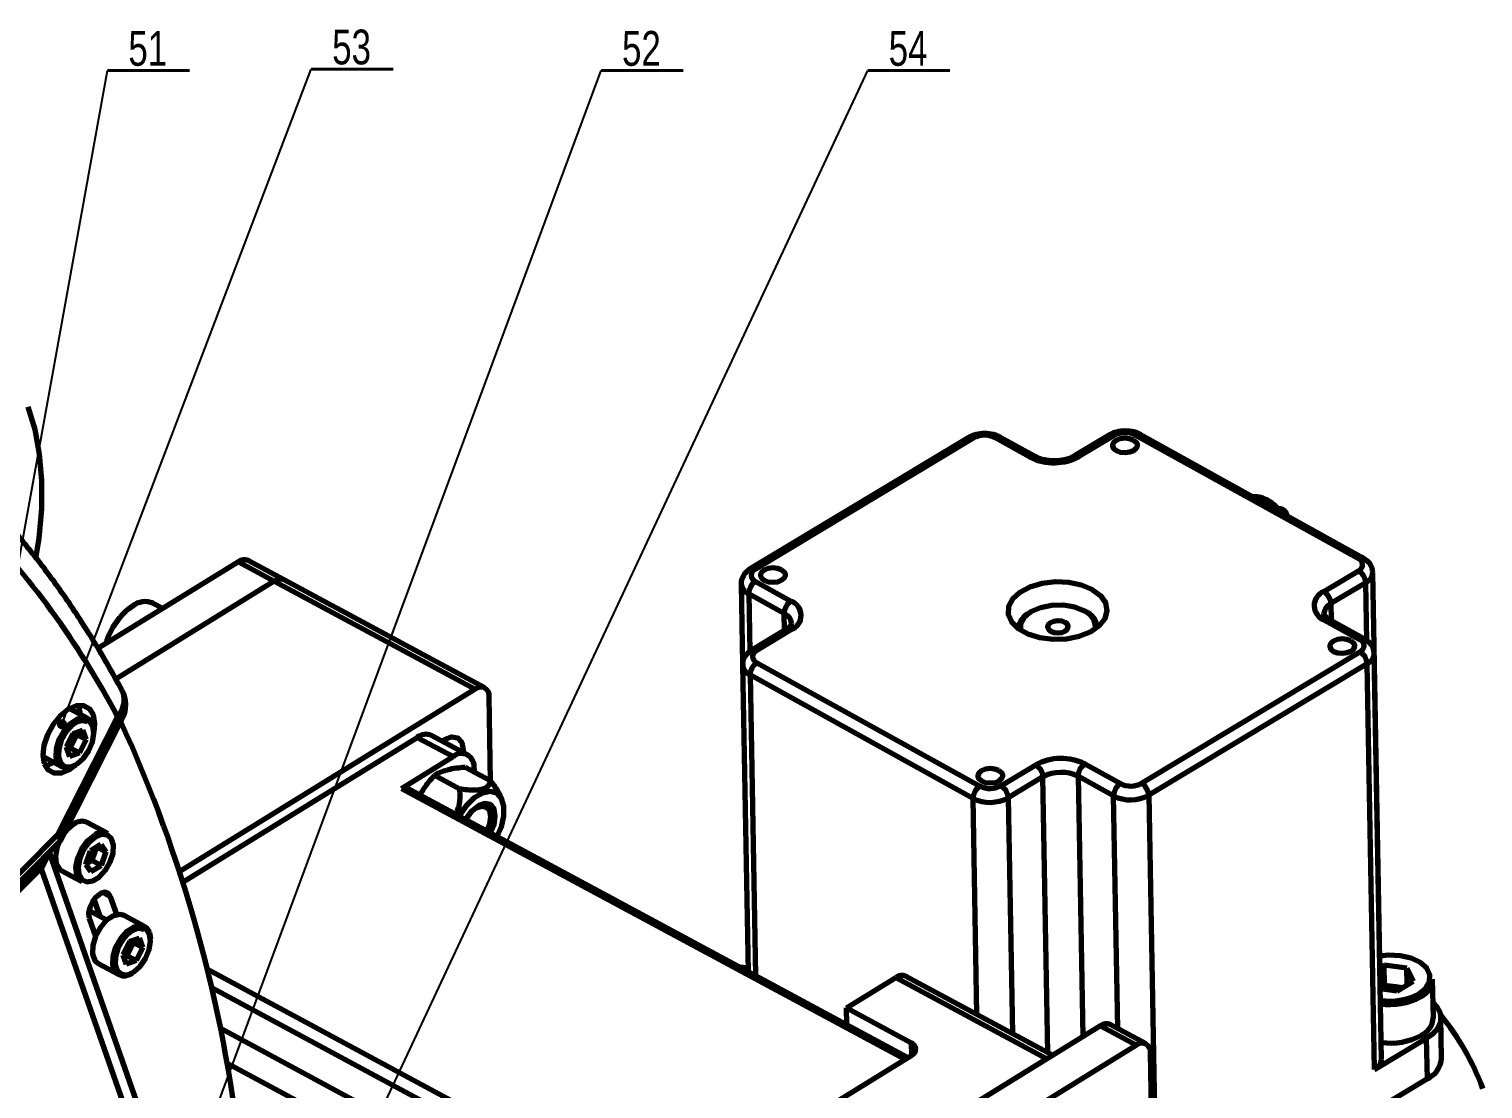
# Model space of a CAD drawing. Header units: millimetres. Extents: x -419 to 9215, y 1224 to 3301.
# Drawn here: x 356.9 to 503.1, y 2726.8 to 2833.4 of the extents above; entities that cross this region are included whole.
import ezdxf

# ---------------------------------------------------------------- set-up
doc = ezdxf.new("R2010")
doc.units = ezdxf.units.MM
for name, color, linetype, lineweight in [('Chu', 241, 'Continuous', 35), ('KHUNG_TEN', 7, 'Continuous', 35), ('Net 0.35', 20, 'Continuous', 35), ('Net 0.7', 7, 'Continuous', 70)]:
    doc.layers.add(name, color=color, linetype=linetype, lineweight=lineweight)
doc.styles.add('SLDTEXTSTYLE11', font='TXT', dxfattribs={"width": 0.75})
doc.styles.get("Standard").update_dxf_attribs({"font": 'arial.ttf'})
doc.dimstyles.new('SLDDIMSTYLE0', dxfattribs={"dimtxt": 0.18, "dimasz": 3.302, "dimexe": 0, "dimexo": 0.0625, "dimgap": 0, "dimtad": 0, "dimtih": 1, "dimtoh": 1, "dimdec": 0, "dimrnd": 1e-09, "dimzin": 0, "dimdsep": 46, "dimtxsty": 'Standard', "dimsah": 1, "dimcen": 0.09, "dimadec": 0, "dimazin": 0, "dimtfac": 3.302, "dimtdec": 0, "dimtofl": 0, "dimtmove": 0, "dimatfit": 3, "dimfxl": 1, "dimfrac": 2, "dimtolj": 1, "dimtzin": 0, "dimarcsym": 0})
doc.dimstyles.new('SLDDIMSTYLE1', dxfattribs={"dimtxt": 0.18, "dimasz": 1.016, "dimexe": 0, "dimexo": 0.0625, "dimgap": 0, "dimtad": 0, "dimtih": 1, "dimtoh": 1, "dimdec": 0, "dimrnd": 1e-09, "dimzin": 0, "dimdsep": 46, "dimtxsty": 'Standard', "dimblk1": 'DOT', "dimblk2": 'DOT', "dimsah": 1, "dimcen": 0.09, "dimadec": 0, "dimazin": 0, "dimtfac": 1.016, "dimtdec": 0, "dimtofl": 0, "dimtmove": 0, "dimatfit": 3, "dimldrblk": 'DOT', "dimfxl": 1, "dimfrac": 2, "dimtolj": 1, "dimtzin": 0, "dimarcsym": 0})

# ---------------------------------------------------------------- blocks, each defined once
blk = doc.blocks.new('SW_NOTE_0_7')
at = {"layer": 'KHUNG_TEN', "color": 0}
for p, q in [((0, 0), (8.25, 0)), ((8.25, 0), (0, 0)), ((0, 0), (8.25, 0)), ((8.25, 0), (0, 0)), ((0, 0), (8.25, 0)), ((8.25, 0), (0, 0))]:
    blk.add_line(p, q, dxfattribs=at)
at = {"layer": 'KHUNG_TEN', "color": 0, "insert": (4.06, 3.98), "char_height": 3.5, "attachment_point": 2, "style": 'SLDTEXTSTYLE11'}
blk.add_mtext('52', dxfattribs=at)
blk = doc.blocks.new('_Dot')
at = {"color": 0, "linetype": 'ByBlock', "lineweight": -2}
blk.add_line((-0.5, 0), (-1, 0), dxfattribs=at)
at = {"color": 0, "linetype": 'ByBlock', "const_width": 0.5}
blk.add_lwpolyline([(-0.25, 0, 1), (0.25, 0, 1)], format="xyb", close=True, dxfattribs=at)
blk = doc.blocks.new('SW_NOTE_0_8')
at = {"layer": 'KHUNG_TEN', "color": 0}
for p, q in [((0, 0), (8.25, 0)), ((8.25, 0), (0, 0)), ((0, 0), (8.25, 0)), ((8.25, 0), (0, 0)), ((0, 0), (8.25, 0)), ((8.25, 0), (0, 0))]:
    blk.add_line(p, q, dxfattribs=at)
at = {"layer": 'KHUNG_TEN', "color": 0, "insert": (4.06, 3.98), "char_height": 3.5, "attachment_point": 2, "style": 'SLDTEXTSTYLE11'}
blk.add_mtext('51', dxfattribs=at)
blk = doc.blocks.new('SW_NOTE_0_9')
at = {"layer": 'KHUNG_TEN', "color": 0}
for p, q in [((0, 0), (8.25, 0)), ((8.25, 0), (0, 0)), ((0, 0), (8.25, 0)), ((8.25, 0), (0, 0)), ((0, 0), (8.25, 0)), ((8.25, 0), (0, 0))]:
    blk.add_line(p, q, dxfattribs=at)
at = {"layer": 'KHUNG_TEN', "color": 0, "insert": (4.06, 3.98), "char_height": 3.5, "attachment_point": 2, "style": 'SLDTEXTSTYLE11'}
blk.add_mtext('54', dxfattribs=at)
blk = doc.blocks.new('SW_NOTE_0_10')
at = {"layer": 'KHUNG_TEN', "color": 0}
for p, q in [((0, 0), (8.25, 0)), ((8.25, 0), (0, 0)), ((0, 0), (8.25, 0)), ((8.25, 0), (0, 0)), ((0, 0), (8.25, 0)), ((8.25, 0), (0, 0))]:
    blk.add_line(p, q, dxfattribs=at)
at = {"layer": 'KHUNG_TEN', "color": 0, "insert": (4.06, 3.98), "char_height": 3.5, "attachment_point": 2, "style": 'SLDTEXTSTYLE11'}
blk.add_mtext('53', dxfattribs=at)

msp = doc.modelspace()

# ---------------------------------------------------------------- linework, layer by layer
at = {"layer": 'Net 0.7', "color": 7, "linetype": 'Continuous', "lineweight": 70}
for p, q in [((451.4, 2792.33), (429.43, 2779.11)), ((451.9, 2792.29), (429.93, 2779.07)), ((457.59, 2790.35), (454.02, 2792.33)), ((458.09, 2790.41), (454.52, 2792.38)), ((465.54, 2792.58), (462.04, 2790.48)), ((466.04, 2792.54), (462.54, 2790.44)), ((490.59, 2780.16), (468.16, 2792.58)), ((491.09, 2780.21), (468.66, 2792.64)), ((377.93, 2779.84), (363.79, 2771.1)), ((377.93, 2779.84), (381.55, 2777.89)), ((382.53, 2778.02), (378.91, 2779.97)), ((487.11, 2776.83), (490.61, 2778.93)), ((492.78, 2737.94), (492.05, 2778.75)), ((381.55, 2777.89), (365.6, 2768.03)), ((381.55, 2777.89), (401.75, 2767.02)), ((402.73, 2767.15), (382.53, 2778.02)), ((428.52, 2777.62), (428.66, 2769.5)), ((429.95, 2777.85), (433.52, 2775.87)), ((491.34, 2777.72), (487.84, 2775.62)), ((432.84, 2774.63), (429.27, 2776.61)), ((370.32, 2775.14), (369.36, 2775.65)), ((457.66, 2774.79), (457.52, 2774.71)), ((463.17, 2774.81), (463.03, 2774.89)), ((433.07, 2773.05), (429.57, 2770.95)), ((433.57, 2773.01), (430.07, 2770.91)), ((456.4, 2773.34), (456.25, 2773.21)), ((464.49, 2773.36), (464.34, 2773.48)), ((490.73, 2771.99), (487.16, 2773.97)), ((491.23, 2772.05), (487.66, 2774.03)), ((468.78, 2757.55), (490.76, 2770.77)), ((492.93, 2729.77), (492.2, 2770.59)), ((428.66, 2769.45), (429.21, 2738.59)), ((451.84, 2756.03), (429.41, 2768.45)), ((430.1, 2769.68), (452.52, 2757.26)), ((491.49, 2769.56), (469.51, 2756.34)), ((492.22, 2728.74), (491.49, 2769.56)), ((401.75, 2767.02), (372.05, 2748.67)), ((403.31, 2757.75), (403.16, 2766.24)), ((365.78, 2764.28), (359.75, 2752.37)), ((360.04, 2751.77), (366.28, 2764.09)), ((362.8, 2764.05), (360.91, 2765.07)), ((361.28, 2762.53), (362.28, 2762.89)), ((361.67, 2762.44), (361.6, 2762.64)), ((362.61, 2761.94), (362.28, 2762.89)), ((363.29, 2763.44), (363.4, 2762.8)), ((361.28, 2762.53), (360.61, 2761.21)), ((360.61, 2761.21), (360.94, 2760.25)), ((361, 2761.12), (360.68, 2761.01)), ((361.34, 2761.78), (361, 2761.12)), ((361, 2761.12), (361.94, 2760.62)), ((361.67, 2762.44), (361.34, 2761.78)), ((361.67, 2762.44), (362.61, 2761.94)), ((362.61, 2761.94), (361.94, 2760.62)), ((372.37, 2747.63), (395.91, 2762.17)), ((395.91, 2762.17), (399.53, 2760.23)), ((400.99, 2760.42), (397.37, 2762.37)), ((398.45, 2761.79), (398.7, 2761.94)), ((358.3, 2760.23), (360.2, 2759.21)), ((361.94, 2760.62), (360.94, 2760.25)), ((394.35, 2757.03), (399.53, 2760.23)), ((397.66, 2758.35), (400.19, 2757)), ((400.74, 2759.18), (403.26, 2757.82)), ((401.64, 2759.05), (401.65, 2758.69)), ((454.64, 2757.3), (458.14, 2759.41)), ((465.98, 2756.28), (462.41, 2758.26)), ((463.09, 2759.49), (466.66, 2757.52)), ((445.25, 2729.95), (394.84, 2757.09)), ((458.87, 2758.19), (455.37, 2756.09)), ((404.46, 2755.91), (404.28, 2756.28)), ((469.51, 2756.34), (470.24, 2715.52)), ((359.75, 2752.37), (346.84, 2739.37)), ((364.79, 2752.5), (362.73, 2753.61)), ((346.47, 2738.1), (360.03, 2751.75)), ((364.09, 2751.38), (363.07, 2750.75)), ((363.66, 2751.12), (363.43, 2750.48)), ((363.7, 2751.14), (364.61, 2750.65)), ((364.09, 2751.38), (364.61, 2750.65)), ((358.82, 2750.39), (358.09, 2748.95)), ((371.08, 2715.88), (358.94, 2750.58)), ((362.58, 2749.39), (363.07, 2750.75)), ((362.59, 2749.44), (362.67, 2749.48)), ((362.59, 2749.43), (362.67, 2749.48)), ((362.67, 2749.48), (363.18, 2749.8)), ((363.43, 2750.48), (363.18, 2749.8)), ((363.18, 2749.8), (364.12, 2749.29)), ((364.61, 2750.65), (364.12, 2749.29)), ((347.76, 2738.63), (357.95, 2748.89)), ((360.12, 2748.77), (362.18, 2747.66)), ((362.58, 2749.39), (363.1, 2748.66)), ((363.1, 2748.66), (364.12, 2749.29)), ((364.02, 2744.13), (363.42, 2745.87)), ((365.72, 2744.34), (365.08, 2746.14)), ((364.69, 2743.77), (362.9, 2744.74)), ((362.93, 2743.98), (363.57, 2742.17)), ((368.5, 2743.14), (366.44, 2744.25)), ((368.99, 2742.53), (369.1, 2741.89)), ((366.98, 2741.62), (366.31, 2740.3)), ((367.04, 2740.87), (366.7, 2740.21)), ((366.98, 2741.62), (367.98, 2741.98)), ((367.37, 2741.53), (367.04, 2740.87)), ((367.37, 2741.53), (367.3, 2741.73)), ((367.37, 2741.53), (368.31, 2741.03)), ((368.31, 2741.03), (367.64, 2739.71)), ((368.31, 2741.03), (367.98, 2741.98)), ((363.83, 2739.41), (365.9, 2738.3)), ((366.31, 2740.3), (366.64, 2739.34)), ((366.7, 2740.21), (366.38, 2740.1)), ((367.64, 2739.71), (366.64, 2739.34)), ((366.7, 2740.21), (367.64, 2739.71)), ((493.19, 2739.26), (492.76, 2739)), ((495.47, 2738.95), (493.19, 2739.26)), ((493.22, 2737.22), (493.19, 2739.26)), ((439.1, 2734.95), (444.07, 2738.01)), ((444.07, 2738.01), (459.27, 2729.83)), ((459.84, 2730.18), (445.05, 2738.14)), ((495.47, 2738.95), (496.1, 2737.64)), ((495.5, 2737.28), (495.47, 2738.95)), ((498.14, 2733.95), (498.07, 2737.83)), ((493.22, 2737.22), (492.8, 2736.96)), ((494.45, 2736.65), (492.8, 2736.88)), ((494.36, 2737.06), (493.22, 2737.22)), ((494.99, 2736.98), (494.36, 2737.06)), ((494.45, 2736.65), (496.1, 2737.64)), ((439.1, 2734.95), (445.62, 2731.44)), ((439.13, 2733.25), (439.1, 2734.95)), ((498.96, 2729.88), (498.89, 2733.96)), ((464.65, 2733.15), (396.36, 2690.95)), ((464.65, 2733.15), (468.27, 2731.21)), ((469.25, 2731.33), (465.63, 2733.28)), ((492.22, 2728.74), (497.46, 2731.89)), ((497.54, 2727.81), (497.46, 2731.89)), ((468.27, 2731.21), (399.98, 2689.01)), ((470.5, 2684.71), (469.68, 2730.43)), ((376.75, 2729.43), (406.16, 2713.6)), ((431.98, 2721.75), (445.67, 2730.21)), ((459.27, 2729.83), (442.99, 2719.77)), ((497.54, 2727.81), (470.02, 2711.27))]:
    msp.add_line(p, q, dxfattribs=at)
at = {"layer": 'Net 0.7', "color": 8, "linetype": 'Continuous', "lineweight": 70}
for p, q in [((481.09, 2785.75), (481.5, 2786)), ((491.44, 2771.89), (491.34, 2777.72)), ((429.27, 2776.61), (429.37, 2770.79)), ((432.87, 2772.93), (432.84, 2774.63)), ((487.84, 2775.62), (487.87, 2773.91)), ((429.41, 2768.45), (429.95, 2738.19)), ((462.41, 2758.26), (462.88, 2732.06)), ((394.35, 2757.03), (444.97, 2729.78)), ((459.37, 2730.43), (458.87, 2758.19)), ((452.23, 2734.28), (451.84, 2756.03)), ((455.37, 2756.09), (455.8, 2732.35)), ((466.4, 2732.87), (465.98, 2756.28)), ((358.09, 2748.95), (370.16, 2714.47)), ((365.08, 2746.14), (364.32, 2746.55)), ((414.39, 2717.53), (374.79, 2738.85)), ((375.22, 2737.01), (411.14, 2717.67)), ((408, 2715.72), (376.1, 2732.9)), ((445.62, 2731.44), (445.64, 2730.2))]:
    msp.add_line(p, q, dxfattribs=at)
at = {"layer": 'Net 0.7', "color": 7, "linetype": 'Continuous', "lineweight": 70, "flags": 128}
for points in [[(356.74, 2795.41), (357.45, 2793.14), (357.91, 2790.66), (358.14, 2788), (358.12, 2785.17), (357.85, 2782.22), (357.57, 2780.37)], [(467.99, 2792.06), (467.59, 2792.21), (467.11, 2792.26), (466.63, 2792.2), (466.23, 2792.03), (465.96, 2791.79), (465.87, 2791.52), (465.97, 2791.24), (466.25, 2791.01), (466.65, 2790.86), (467.13, 2790.82), (467.61, 2790.88), (468.01, 2791.04), (468.28, 2791.28), (468.37, 2791.56), (468.27, 2791.83), (467.99, 2792.06)], [(482.56, 2785.18), (482.72, 2785.2), (482.93, 2785.13), (483.15, 2784.96), (483.34, 2784.72), (483.47, 2784.44), (483.47, 2784.43)], [(432.58, 2779.02), (432.17, 2779.17), (431.7, 2779.21), (431.22, 2779.15), (430.82, 2778.99), (430.55, 2778.75), (430.46, 2778.47), (430.56, 2778.2), (430.83, 2777.97), (431.24, 2777.82), (431.72, 2777.77), (432.2, 2777.83), (432.6, 2778), (432.87, 2778.24), (432.96, 2778.51), (432.86, 2778.79), (432.58, 2779.02)], [(463.84, 2777.02), (462.75, 2777.48), (461.48, 2777.75), (460.12, 2777.8), (458.78, 2777.64), (457.56, 2777.28), (456.54, 2776.75), (455.81, 2776.08), (455.41, 2775.32), (455.38, 2774.54), (455.71, 2773.78), (456.39, 2773.11), (457.36, 2772.57), (458.56, 2772.2), (459.88, 2772.04), (461.24, 2772.09), (462.54, 2772.35), (463.67, 2772.8), (464.55, 2773.41), (465.12, 2774.13), (465.34, 2774.91), (465.19, 2775.69), (464.68, 2776.41), (463.84, 2777.02)], [(463.03, 2774.89), (462.06, 2775.27), (460.93, 2775.46), (459.74, 2775.44), (458.61, 2775.21), (457.66, 2774.79), (456.97, 2774.22), (456.61, 2773.56), (456.6, 2772.96)], [(461.11, 2773.73), (460.76, 2773.85), (460.36, 2773.89), (459.96, 2773.84), (459.62, 2773.7), (459.4, 2773.5), (459.32, 2773.27), (459.41, 2773.04), (459.64, 2772.85), (459.98, 2772.72), (460.38, 2772.68), (460.78, 2772.73), (461.12, 2772.87), (461.35, 2773.07), (461.42, 2773.31), (461.34, 2773.54), (461.11, 2773.73)], [(489.85, 2771.87), (489.44, 2772.02), (488.97, 2772.07), (488.49, 2772.01), (488.09, 2771.84), (487.82, 2771.6), (487.73, 2771.33), (487.83, 2771.05), (488.1, 2770.82), (488.51, 2770.67), (488.99, 2770.63), (489.47, 2770.69), (489.87, 2770.85), (490.14, 2771.09), (490.23, 2771.37), (490.13, 2771.64), (489.85, 2771.87)], [(358.44, 2759.5), (358.3, 2760.37), (358.41, 2761.39), (358.76, 2762.47), (359.32, 2763.5), (360.04, 2764.38), (360.84, 2765.03), (361.64, 2765.37), (362.37, 2765.38), (362.95, 2765.05), (363.33, 2764.42), (363.47, 2763.56), (363.4, 2762.73)], [(361.8, 2765.4), (361.88, 2765.2), (362.02, 2764.47)], [(362.8, 2764.05), (362.95, 2763.96), (363.29, 2763.44)], [(363.3, 2763.28), (362.98, 2763.77), (362.47, 2763.96), (361.84, 2763.84), (361.18, 2763.4), (360.58, 2762.72), (360.12, 2761.88), (359.86, 2761), (359.84, 2760.2), (360.05, 2759.59), (360.48, 2759.24), (361.06, 2759.2), (361.71, 2759.49), (362.35, 2760.06), (362.89, 2760.83), (363.26, 2761.7), (363.4, 2762.56), (363.3, 2763.28)], [(398.7, 2761.94), (399.4, 2762.21), (399.99, 2762.11), (400.4, 2761.65), (400.55, 2760.92), (400.55, 2760.66)], [(361.63, 2759.44), (360.94, 2758.9), (360.13, 2758.56), (359.41, 2758.55), (358.82, 2758.87), (358.44, 2759.5)], [(359.41, 2759.63), (358.69, 2759.33), (358.52, 2759.3)], [(454.44, 2758.83), (454.03, 2758.98), (453.55, 2759.02), (453.08, 2758.96), (452.67, 2758.8), (452.41, 2758.56), (452.32, 2758.28), (452.42, 2758.01), (452.69, 2757.78), (453.1, 2757.63), (453.58, 2757.58), (454.06, 2757.64), (454.46, 2757.81), (454.73, 2758.05), (454.82, 2758.32), (454.72, 2758.6), (454.44, 2758.83)], [(403.95, 2752.19), (404.39, 2753.17), (404.64, 2754.26), (404.65, 2755.24), (404.4, 2756.03), (403.92, 2756.54), (403.25, 2756.72), (402.48, 2756.57), (401.65, 2756.09), (400.87, 2755.32), (400.21, 2754.36), (400.14, 2754.24)], [(403.3, 2752.54), (403.65, 2753.37), (403.78, 2754.24), (403.65, 2754.95), (403.28, 2755.4), (402.72, 2755.52), (402.06, 2755.29), (401.4, 2754.75), (400.84, 2753.97), (400.8, 2753.89)], [(400.96, 2754.17), (401.3, 2754.61), (401.86, 2755.07), (402.41, 2755.26), (402.88, 2755.16), (403.19, 2754.79), (403.3, 2754.19), (403.19, 2753.46), (402.9, 2752.75)], [(361.38, 2753.43), (360.7, 2752.86), (360.43, 2752.53)], [(363.56, 2752.14), (362.91, 2751.6), (362.36, 2750.84), (361.97, 2749.97), (361.81, 2749.11), (361.88, 2748.37), (362.19, 2747.86), (362.68, 2747.63), (363.3, 2747.73), (363.96, 2748.14), (364.57, 2748.8), (365.05, 2749.63), (365.33, 2750.51), (365.38, 2751.32), (365.18, 2751.96), (364.77, 2752.34), (364.21, 2752.4), (363.56, 2752.14)], [(359.88, 2751.61), (359.71, 2751.14), (359.53, 2750.23), (359.61, 2749.45), (359.93, 2748.9), (360.12, 2748.77)], [(362.18, 2747.66), (362, 2747.79), (361.67, 2748.34), (361.59, 2749.12), (361.77, 2750.03), (362.18, 2750.95), (362.76, 2751.75), (363.45, 2752.32)], [(365.08, 2746.14), (364.86, 2746.47), (364.51, 2746.58), (364.08, 2746.46), (363.64, 2746.13), (363.25, 2745.63), (362.98, 2745.05), (362.87, 2744.47), (362.93, 2743.98)], [(366.44, 2744.25), (366.04, 2744.36), (365.38, 2744.23), (364.68, 2743.77), (364.05, 2743.05), (363.56, 2742.16), (363.29, 2741.23), (363.26, 2740.38), (363.49, 2739.73), (363.83, 2739.41)], [(369, 2742.37), (368.68, 2742.86), (368.17, 2743.05), (367.54, 2742.93), (366.88, 2742.49), (366.28, 2741.81), (365.82, 2740.97), (365.56, 2740.09), (365.54, 2739.29), (365.75, 2738.68), (366.18, 2738.33), (366.76, 2738.29), (367.41, 2738.58), (368.05, 2739.15), (368.59, 2739.92), (368.96, 2740.79), (369.1, 2741.65), (369, 2742.37)], [(368.5, 2743.14), (368.65, 2743.05), (368.99, 2742.53)], [(498.11, 2735.47), (498.49, 2735.06), (498.79, 2734.52), (498.89, 2733.96), (498.81, 2733.4), (498.53, 2732.85), (498.08, 2732.34), (497.46, 2731.89)]]:
    msp.add_lwpolyline(points, dxfattribs=at)
at = {"layer": 'Net 0.7', "color": 8, "linetype": 'Continuous', "lineweight": 70, "flags": 128}
for points in [[(360.2, 2759.21), (359.85, 2759.53), (359.62, 2760.18), (359.65, 2761.03), (359.92, 2761.96), (360.41, 2762.84), (361.05, 2763.57), (361.74, 2764.03), (362.41, 2764.16), (362.8, 2764.05)], [(365.9, 2738.3), (365.55, 2738.62), (365.32, 2739.27), (365.35, 2740.12), (365.62, 2741.05), (366.11, 2741.93), (366.75, 2742.66), (367.44, 2743.11), (368.11, 2743.25), (368.5, 2743.14)], [(496.68, 2736.37), (497.37, 2736.94), (497.76, 2737.59), (497.79, 2738.28), (497.47, 2738.94), (496.82, 2739.51), (495.91, 2739.95), (494.82, 2740.2), (493.63, 2740.26), (492.74, 2740.17)], [(429.21, 2738.94), (428.71, 2739.02), (428.33, 2739.06)]]:
    msp.add_lwpolyline(points, dxfattribs=at)
at = {"layer": 'Net 0.7', "color": 8, "linetype": 'Continuous', "lineweight": 70}
for centre, radius, start, end in [((451.62, 2791.87), 0.503, 55.397, 115.3276), ((454.32, 2791.93), 0.493, 66.0357, 127.3212), ((465.76, 2792.13), 0.503, 55.397, 115.3276), ((468.46, 2792.2), 0.48, 65.0787, 128.2782), ((457.89, 2789.94), 0.505, 67.3939, 126.5838), ((462.26, 2790.02), 0.505, 55.4563, 114.6506), ((490.89, 2779.78), 0.479, 65.056, 128.2805), ((429.64, 2778.66), 0.503, 55.3981, 115.3152), ((490.83, 2778.84), 1.23, 294.7157, 356.0945), ((429.77, 2777.77), 1.26, 186.8003, 246.6325), ((432.36, 2773.5), 1.23, 5.8118, 67.3382), ((488.38, 2774.48), 1.26, 115.421, 175.1067), ((433.29, 2772.6), 0.503, 55.397, 115.3276), ((487.46, 2773.59), 0.48, 65.0787, 128.2782), ((491.03, 2771.62), 0.479, 65.056, 128.2805), ((429.79, 2770.5), 0.503, 55.3981, 115.3152), ((490.97, 2770.67), 1.23, 294.7157, 356.0945), ((429.91, 2769.6), 1.26, 186.8003, 246.6325), ((364.13, 2765.91), 2.32, 315.186, 24.3852), ((366.46, 2765.34), 1.26, 237.3689, 262.0651)]:
    msp.add_arc(centre, radius, start, end, dxfattribs=at)
at = {"layer": 'Net 0.7', "color": 7, "linetype": 'Continuous', "lineweight": 70}
for centre, radius, start, end in [((453, 2790.26), 2.31, 63.6278, 118.4169), ((467.14, 2790.51), 2.31, 63.6278, 118.4169), ((459.98, 2795.17), 5.38, 243.6278, 298.4169), ((480.25, 2783.98), 2.38, 58.1932, 95.485), ((478.83, 2781.41), 5.3, 38.185, 59.7533), ((287.37, 2722.55), 88.82, 28.0177, 44.1483), ((490.37, 2779.54), 0.655, 291.8083, 70.2257), ((378.53, 2779.06), 0.986, 67.4774, 127.4823), ((430.17, 2778.47), 0.655, 111.8083, 250.2257), ((489.81, 2777.62), 1.54, 3.632, 58.4127), ((382.15, 2777.11), 0.986, 67.4774, 127.4823), ((430.8, 2776.57), 1.54, 123.6278, 178.4169), ((368.55, 2773.78), 2.04, 66.5832, 128.3765), ((434.37, 2774.59), 1.54, 123.6278, 178.4169), ((433.01, 2774.43), 1.53, 291.8083, 70.2257), ((487.68, 2775.41), 1.53, 111.8083, 250.2257), ((486.31, 2775.52), 1.54, 3.632, 58.4127), ((371.09, 2769.88), 6.69, 124.6661, 164.8814), ((458.41, 2772.86), 2.05, 115.8532, 172.8024), ((462.39, 2773.24), 1.76, 355.1098, 68.7772), ((462.41, 2772.98), 1.98, 8.1503, 67.282), ((490.51, 2771.38), 0.655, 291.8083, 70.2257), ((430.32, 2770.3), 0.655, 111.8083, 250.2257), ((489.95, 2769.46), 1.54, 3.632, 58.4127), ((430.95, 2768.41), 1.54, 123.6278, 178.4169), ((402.31, 2766.37), 0.857, 351.1322, 130.9139), ((363.61, 2765.44), 3, 333.1355, 28.3645), ((359.72, 2762.64), 1.83, 331.9036, 359.4705), ((237.67, 2704.94), 141.27, 6.2293, 24.6062), ((359.64, 2762.6), 1.88, 303.299, 334.3099), ((396.81, 2761), 1.48, 67.4774, 127.4823), ((400.37, 2759.25), 1.29, 351.1322, 130.9139), ((460.7, 2754.67), 5.38, 63.6278, 118.4169), ((360.73, 2760.39), 1.3, 245.7129, 310.4134), ((457.34, 2758.1), 1.54, 3.632, 58.4127), ((460.7, 2754.81), 3.84, 63.6278, 118.4169), ((463.94, 2758.21), 1.54, 123.6278, 178.4169), ((394.65, 2756.64), 0.493, 67.4774, 127.4823), ((453.37, 2755.98), 1.54, 123.6278, 178.4169), ((453.55, 2759.33), 2.31, 243.6278, 298.4169), ((453.84, 2755.99), 1.54, 3.632, 58.4127), ((467.51, 2756.24), 1.54, 123.6278, 178.4169), ((467.69, 2759.58), 2.31, 243.6278, 298.4169), ((467.98, 2756.24), 1.54, 3.632, 58.4127), ((453.54, 2759.47), 3.84, 243.6278, 298.4169), ((467.68, 2759.72), 3.84, 243.6278, 298.4169), ((362.19, 2752.46), 1.27, 65.1119, 129.8478), ((364.26, 2751.35), 1.27, 65.1119, 129.8478), ((361.82, 2751.08), 1.71, 339.4039, 358.698), ((361.55, 2751.12), 1.98, 304.4261, 341.1703), ((365.34, 2741.69), 1.88, 303.299, 334.3099), ((365.42, 2741.73), 1.83, 331.9036, 359.4705), ((366.43, 2739.48), 1.3, 245.7129, 310.4134), ((444.67, 2737.23), 0.986, 67.4774, 127.4823), ((495.99, 2737.96), 2.08, 294.5325, 356.2), ((493.89, 2733.78), 3.31, 81.8055, 109.2224), ((493.75, 2741.84), 6.2, 261.4312, 298.1976), ((493.98, 2734.15), 2.94, 71.3276, 82.5054), ((493.75, 2741.87), 6.58, 261.9678, 298.2068), ((465.25, 2732.37), 0.986, 67.4774, 127.4823), ((496.06, 2734.09), 2.08, 294.5325, 356.2), ((478.86, 2717.84), 25.87, 20.2545, 39.3417), ((493.82, 2737.99), 6.58, 261.9678, 298.2068), ((445.41, 2730.82), 0.655, 293.1985, 71.5864), ((468.83, 2730.56), 0.857, 351.1322, 130.9139), ((491.7, 2729.86), 1.23, 294.7235, 356.009), ((496.51, 2730.05), 2.46, 294.7235, 356.009)]:
    msp.add_arc(centre, radius, start, end, dxfattribs=at)
msp.add_ellipse((357.57, 2753.54), major_axis=(2.46, -1.78), ratio=0.17967, start_param=6.254847, end_param=6.917658, dxfattribs=at)
for points, knots in [([(454.52, 2792.38), (454.38, 2792.45), (453.99, 2792.64), (453.23, 2792.77), (452.35, 2792.72), (451.74, 2792.52), (451.46, 2792.36), (451.4, 2792.33)], [0, 0, 0, 0, 0.154645, 0.416374, 0.681971, 0.938588, 1, 1, 1, 1]), ([(468.66, 2792.64), (468.52, 2792.71), (468.13, 2792.89), (467.37, 2793.02), (466.49, 2792.97), (465.88, 2792.77), (465.6, 2792.61), (465.54, 2792.58)], [0, 0, 0, 0, 0.154645, 0.416374, 0.681971, 0.938588, 1, 1, 1, 1]), ([(462.04, 2790.48), (461.95, 2790.42), (461.66, 2790.27), (461.02, 2790.06), (460.14, 2789.96), (459.24, 2790.01), (458.53, 2790.19), (458.21, 2790.35), (458.09, 2790.41)], [0, 0, 0, 0, 0.098259, 0.289356, 0.485137, 0.683473, 0.880177, 1, 1, 1, 1]), ([(366.25, 2766.87), (365.78, 2767.72), (364.44, 2770.15), (362.07, 2774), (359.07, 2778.34), (355.88, 2782.42), (353.05, 2785.65), (351.26, 2787.49), (350.65, 2788.11)], [0, 0, 0, 0, 0.105235, 0.303506, 0.501581, 0.699381, 0.896891, 1, 1, 1, 1]), ([(492.04, 2778.75), (492.02, 2778.95), (491.97, 2779.35), (491.61, 2779.86), (491.27, 2780.09), (491.09, 2780.21)], [0, 0, 0, 0, 0.326485, 0.650168, 1, 1, 1, 1]), ([(429.43, 2779.11), (429.29, 2779.02), (428.96, 2778.79), (428.64, 2778.3), (428.48, 2777.85), (428.52, 2777.63), (428.53, 2777.62)], [0, 0, 0, 0, 0.270551, 0.639924, 0.973887, 1, 1, 1, 1]), ([(487.66, 2774.03), (487.58, 2774.08), (487.34, 2774.23), (487.15, 2774.48), (487.11, 2774.53), (487.13, 2774.58), (487.13, 2774.59)], [0, 0, 0, 0, 0.198351, 0.574232, 0.965154, 1, 1, 1, 1]), ([(433.58, 2773.62), (433.58, 2773.59), (433.58, 2773.52), (433.38, 2773.26), (433.15, 2773.11), (433.07, 2773.05)], [0, 0, 0, 0, 0.44236, 0.808862, 1, 1, 1, 1]), ([(492.19, 2770.59), (492.17, 2770.79), (492.12, 2771.19), (491.76, 2771.7), (491.41, 2771.93), (491.23, 2772.05)], [0, 0, 0, 0, 0.326485, 0.650168, 1, 1, 1, 1]), ([(429.57, 2770.95), (429.43, 2770.85), (429.11, 2770.63), (428.78, 2770.14), (428.62, 2769.68), (428.67, 2769.47), (428.67, 2769.45)], [0, 0, 0, 0, 0.270551, 0.639924, 0.973887, 1, 1, 1, 1]), ([(360.3, 2762.16), (360.39, 2762.35), (360.63, 2762.8), (361.15, 2763.37), (361.75, 2763.78), (362.32, 2763.93), (362.58, 2763.81), (362.72, 2763.76)], [0, 0, 0, 0, 0.153435, 0.366672, 0.578545, 0.78871, 1, 1, 1, 1]), ([(396.27, 2756.48), (396.38, 2756.66), (396.63, 2757.09), (397.1, 2757.72), (397.47, 2758.14), (397.66, 2758.35)], [0, 0, 0, 0, 0.268407, 0.632373, 1, 1, 1, 1]), ([(397.66, 2758.35), (397.84, 2758.46), (398.2, 2758.67), (398.69, 2758.83), (398.94, 2758.9)], [0, 0, 0, 0, 0.495458, 1, 1, 1, 1]), ([(398.94, 2758.9), (398.98, 2758.91), (399.26, 2758.99), (399.83, 2759.1), (400.44, 2759.15), (400.74, 2759.18)], [0, 0, 0, 0, 0.070047, 0.530762, 1, 1, 1, 1]), ([(399.78, 2754.44), (399.82, 2754.51), (399.93, 2754.68), (400.06, 2755.01), (400.19, 2755.45), (400.25, 2755.98), (400.24, 2756.52), (400.2, 2756.85), (400.19, 2757)], [0, 0, 0, 0, 0.089921, 0.231113, 0.376096, 0.600731, 0.831098, 1, 1, 1, 1]), ([(400.19, 2757), (400.7, 2756.94), (401.48, 2756.85), (402.41, 2756.92), (402.96, 2757.12), (403.22, 2757.44), (403.25, 2757.7), (403.26, 2757.82)], [0, 0, 0, 0, 0.2999385, 0.4593134, 0.6196022, 0.8221803, 1, 1, 1, 1]), ([(403.26, 2757.82), (403.59, 2757.4), (404, 2756.88), (404.22, 2756.38), (404.27, 2756.27)], [0, 0, 0, 0, 0.796907, 1, 1, 1, 1]), ([(357.95, 2748.89), (358.25, 2749.47), (358.61, 2750.16), (359.05, 2750.74), (359.12, 2750.84)], [0, 0, 0, 0, 0.836633, 1, 1, 1, 1]), ([(366, 2741.25), (366.09, 2741.44), (366.33, 2741.89), (366.85, 2742.46), (367.45, 2742.87), (368.02, 2743.02), (368.28, 2742.9), (368.42, 2742.85)], [0, 0, 0, 0, 0.153435, 0.366672, 0.578545, 0.78871, 1, 1, 1, 1])]:
    msp.add_open_spline(points, degree=3, knots=knots, dxfattribs=at)

# ---------------------------------------------------------------- block references
at = {"layer": 'Chu'}
for name, p in [('SW_NOTE_0_8', (364.76, 2829.25)), ('SW_NOTE_0_10', (385.26, 2829.39)), ('SW_NOTE_0_7', (414.42, 2829.25)), ('SW_NOTE_0_9', (441.24, 2829.25))]:
    msp.add_blockref(name, p, dxfattribs=at)

# ---------------------------------------------------------------- leaders
at = {"layer": 'Net 0.35'}
for points, dimstyle in [([(345.55, 2722.92), (364.76, 2829.25)], 'SLDDIMSTYLE1'), ([(360.19, 2763.49), (385.26, 2829.39)], 'SLDDIMSTYLE1'), ([(372.45, 2716.04), (414.42, 2829.25)], 'SLDDIMSTYLE1'), ([(378.09, 2694.29), (441.24, 2829.25)], 'SLDDIMSTYLE0')]:
    msp.add_leader(points, dimstyle=dimstyle, dxfattribs=at)

doc.saveas('drawing.dxf')
